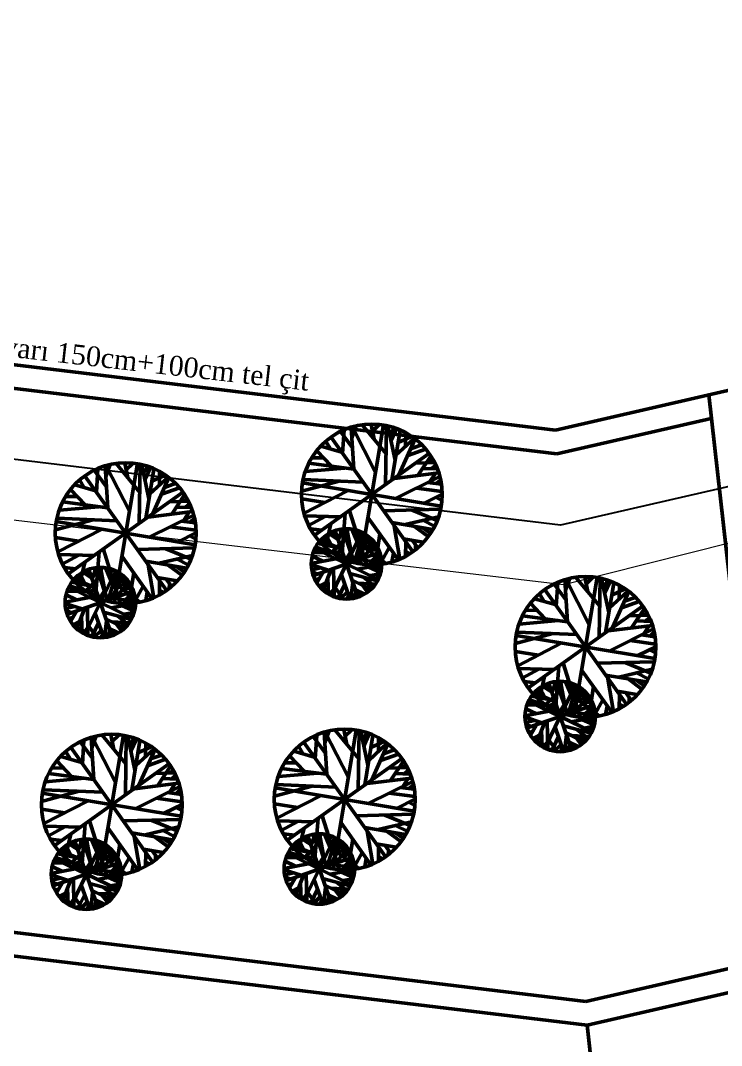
# Model space of a CAD drawing. Header units: millimetres. Extents: x 2046 to 14753, y 2361 to 29276.
# Drawn here: x 9477.7 to 9627, y 28339.5 to 28557.8 of the extents above; entities that cross this region are included whole.
import ezdxf

# ---------------------------------------------------------------- set-up
doc = ezdxf.new("R2010")
doc.units = ezdxf.units.MM
doc.layers.add('A.O. DUVAR', color=7, linetype='Continuous', lineweight=50)
doc.layers.add('TOPRAKLAMA', color=44, linetype='Continuous', lineweight=18)
doc.layers.add('aydınlatma', color=3, linetype='Continuous')
doc.styles.add('A.O. MALZEME', font='times.ttf', dxfattribs={"height": 10})

msp = doc.modelspace()

# ---------------------------------------------------------------- linework, layer by layer
at = {"layer": 'A.O. DUVAR'}
for p, q in [((8867.531, 28557.77), (9591.64, 28470.562)), ((8867.836, 28552.698), (9591.908, 28465.494)), ((8867.836, 28552.698), (9591.908, 28465.494)), ((9591.64, 28470.562), (9875.153, 28535.588)), ((9624.242, 28478.039), (9703.23, 27776.338)), ((9591.908, 28465.494), (9624.805, 28473.039)), ((9591.908, 28465.494), (9624.805, 28473.039)), ((9548.383, 28466.791), (9545.795, 28470.256)), ((9546.256, 28465.545), (9546.598, 28470.522)), ((9548.689, 28462.221), (9548.126, 28471.124)), ((9548.25, 28468.929), (9549.103, 28471.361)), ((9553.308, 28461.562), (9548.362, 28471.199)), ((9550.036, 28442.066), (9554.986, 28471.649)), ((9555.535, 28465.537), (9550.446, 28471.651)), ((9552.969, 28468.598), (9552.334, 28471.735)), ((9552.631, 28470.313), (9554.02, 28471.682)), ((9555.41, 28458.923), (9555.592, 28471.476)), ((9557.451, 28464.187), (9555.93, 28471.362)), ((9556.258, 28469.591), (9557.247, 28470.97)), ((9556.565, 28468.225), (9557.759, 28470.828)), ((9556.787, 28459.951), (9558.503, 28470.474)), ((9559.693, 28467.186), (9559.74, 28469.867)), ((9543.624, 28466.615), (9542.719, 28468.139)), ((9543.89, 28468.944), (9561.133, 28444.771)), ((9557.618, 28465.188), (9561.519, 28468.768)), ((9558.075, 28467.915), (9560.924, 28469.211)), ((9558.259, 28461.02), (9561.727, 28468.676)), ((9540.425, 28448.236), (9564.598, 28465.479)), ((9543.853, 28462.916), (9540.784, 28466.175)), ((9546.042, 28465.867), (9541.655, 28467.116)), ((9560.158, 28465.164), (9563.956, 28466.53)), ((9560.8, 28466.601), (9563.078, 28467.421)), ((9497.605, 28433.832), (9502.556, 28463.415)), ((9503.104, 28457.303), (9498.015, 28463.417)), ((9500.538, 28460.363), (9499.903, 28463.501)), ((9500.2, 28462.079), (9501.589, 28463.448)), ((9502.979, 28450.688), (9503.161, 28463.242)), ((9548.646, 28462.228), (9539.085, 28463.485)), ((9542.185, 28464.682), (9539.724, 28464.636)), ((9561.844, 28463.509), (9565.837, 28463.641)), ((9562.302, 28460.915), (9565.044, 28465.033)), ((9564.715, 28463.6), (9565.564, 28464.145)), ((9495.952, 28458.557), (9493.364, 28462.021)), ((9493.825, 28457.311), (9494.167, 28462.287)), ((9496.258, 28453.987), (9495.696, 28462.89)), ((9495.819, 28460.695), (9496.672, 28463.127)), ((9500.878, 28453.328), (9495.931, 28462.965)), ((9505.02, 28455.953), (9503.499, 28463.128)), ((9503.827, 28461.357), (9504.817, 28462.736)), ((9504.134, 28459.99), (9505.328, 28462.593)), ((9504.356, 28451.716), (9506.072, 28462.24)), ((9507.262, 28458.952), (9507.309, 28461.633)), ((9546.77, 28462.485), (9538.387, 28461.714)), ((9566.76, 28461.428), (9557.329, 28460.26)), ((9563.31, 28462.405), (9566.457, 28462.279)), ((9564.95, 28459.672), (9565.976, 28461.273)), ((9565.223, 28462.371), (9566.1, 28463.083)), ((9493.611, 28457.633), (9489.225, 28458.882)), ((9491.193, 28458.381), (9490.288, 28459.905)), ((9491.459, 28460.71), (9508.702, 28436.537)), ((9505.188, 28456.954), (9509.088, 28460.534)), ((9505.644, 28459.681), (9508.493, 28460.977)), ((9505.829, 28452.786), (9509.296, 28460.442)), ((9508.369, 28458.367), (9510.648, 28459.186)), ((9545.548, 28459.715), (9537.558, 28457.562)), ((9567.303, 28454.382), (9537.72, 28459.333)), ((9550.598, 28459.499), (9537.925, 28460.018)), ((9566.996, 28460.702), (9557.508, 28455.997)), ((9567.343, 28459.042), (9564.416, 28459.418)), ((9566.249, 28459.168), (9567.101, 28459.998)), ((9487.994, 28440.002), (9512.167, 28457.245)), ((9491.422, 28454.681), (9488.353, 28457.941)), ((9507.727, 28456.93), (9511.525, 28458.296)), ((9509.871, 28452.681), (9512.613, 28456.798)), ((9538.063, 28452.845), (9547.343, 28457.641)), ((9567.439, 28457.482), (9561.986, 28458.223)), ((9563.681, 28455.022), (9567.476, 28456.904)), ((9496.215, 28453.994), (9486.654, 28455.251)), ((9489.754, 28456.448), (9487.293, 28456.402)), ((9509.413, 28455.275), (9513.406, 28455.407)), ((9512.284, 28455.366), (9513.133, 28455.91)), ((9512.792, 28454.137), (9513.67, 28454.848)), ((9542.463, 28455.14), (9537.592, 28455.898)), ((9567.435, 28455.595), (9566.164, 28456.265)), ((9494.339, 28454.251), (9485.956, 28453.48)), ((9514.33, 28453.194), (9504.898, 28452.026)), ((9514.565, 28452.468), (9505.077, 28447.763)), ((9510.879, 28454.171), (9514.026, 28454.045)), ((9512.519, 28451.437), (9513.545, 28453.039)), ((9545.785, 28452.067), (9538.239, 28452.301)), ((9546.855, 28452.861), (9546.106, 28443.319)), ((9551.361, 28441.925), (9547.748, 28453.398)), ((9567.119, 28453.703), (9554.975, 28453.39)), ((9566.449, 28451.298), (9561.064, 28453.515)), ((9493.117, 28451.481), (9485.127, 28449.328)), ((9514.872, 28446.148), (9485.289, 28451.098)), ((9498.168, 28451.265), (9485.494, 28451.784)), ((9514.912, 28450.808), (9511.985, 28451.183)), ((9513.818, 28450.934), (9514.67, 28451.764)), ((9542.543, 28452.152), (9539.008, 28450.227)), ((9542.61, 28445.62), (9543.795, 28450.57)), ((9558.095, 28442.972), (9551.732, 28451.873)), ((9565.462, 28449.404), (9556.782, 28450.857)), ((9559.612, 28450.44), (9566.719, 28452.111)), ((9565.844, 28450.084), (9563.5, 28451.277)), ((9485.632, 28444.611), (9494.912, 28449.407)), ((9515.008, 28449.248), (9509.555, 28449.988)), ((9511.25, 28446.788), (9515.045, 28448.669)), ((9515.004, 28447.361), (9513.733, 28448.031)), ((9541.832, 28449.24), (9539.47, 28449.521)), ((9543.812, 28446.186), (9542.8, 28448.183)), ((9545.279, 28447.293), (9543.351, 28448.511)), ((9543.834, 28435.313), (9550.385, 28448.803)), ((9544.225, 28447.993), (9544.006, 28448.852)), ((9544.681, 28449.073), (9549.538, 28435.043)), ((9545.336, 28447.108), (9546.203, 28449.447)), ((9546.532, 28447.405), (9545.78, 28449.433)), ((9546.034, 28445.17), (9547.021, 28449.52)), ((9546.541, 28448.852), (9548.713, 28442.368)), ((9546.77, 28448.45), (9547.523, 28449.496)), ((9548.156, 28444.202), (9547.144, 28449.523)), ((9549.786, 28445.794), (9548.208, 28449.445)), ((9548.791, 28442.639), (9550.651, 28448.635)), ((9548.987, 28447.625), (9549.125, 28449.219)), ((9549.067, 28448.495), (9549.927, 28448.956)), ((9550.514, 28444.876), (9550.797, 28448.533)), ((9550.659, 28446.938), (9551.599, 28448.018)), ((9550.705, 28447.637), (9551.374, 28448.158)), ((9554.233, 28448.423), (9553.178, 28441.85)), ((9558.47, 28443.081), (9557.278, 28450.087)), ((9564.498, 28447.907), (9561.556, 28450.058)), ((9565.01, 28448.565), (9563.413, 28449.69)), ((9490.032, 28446.906), (9485.161, 28447.664)), ((9545.15, 28445.568), (9541.021, 28446.382)), ((9546.014, 28445.18), (9541.605, 28447.133)), ((9543.084, 28447.657), (9541.68, 28446.462)), ((9543.262, 28447.269), (9542.074, 28447.595)), ((9546.336, 28446.827), (9543.989, 28444.532)), ((9549.597, 28442.938), (9551.906, 28447.743)), ((9550.454, 28443.243), (9553.199, 28446.426)), ((9555.426, 28442.217), (9550.664, 28445.76)), ((9550.736, 28445.333), (9553.112, 28446.499)), ((9551.339, 28446.576), (9552.889, 28446.796)), ((9552.013, 28445.998), (9552.414, 28447.277)), ((9563.45, 28446.709), (9559.24, 28447.414)), ((9559.695, 28443.734), (9559.736, 28446.644)), ((9562.228, 28445.541), (9561.14, 28447.038)), ((9561.825, 28446.066), (9561.797, 28445.098)), ((9493.355, 28443.833), (9485.809, 28444.066)), ((9490.112, 28443.918), (9486.577, 28441.993)), ((9494.424, 28444.627), (9493.676, 28435.085)), ((9498.93, 28433.691), (9495.317, 28445.164)), ((9505.664, 28434.738), (9499.301, 28443.639)), ((9514.688, 28445.469), (9502.544, 28445.156)), ((9507.182, 28442.206), (9514.288, 28443.877)), ((9514.018, 28443.064), (9508.633, 28445.281)), ((9542.047, 28442.653), (9539.818, 28443.705)), ((9544.173, 28444.412), (9540.037, 28444.508)), ((9540.095, 28439.629), (9554.124, 28444.487)), ((9553.855, 28438.782), (9540.364, 28445.334)), ((9546.565, 28443.595), (9540.559, 28445.634)), ((9546.203, 28444.962), (9544.516, 28444.214)), ((9547.964, 28444.553), (9546.937, 28442.952)), ((9550.385, 28444.891), (9549.148, 28442.296)), ((9551.95, 28444.962), (9553.965, 28445.082)), ((9552.379, 28442.622), (9554.275, 28444.21)), ((9552.461, 28445.561), (9553.67, 28445.632)), ((9552.525, 28443.931), (9554.459, 28443.43)), ((9553.915, 28443.569), (9554.399, 28443.71)), ((9556.211, 28445.575), (9554.223, 28441.961)), ((9557.109, 28444.281), (9556.768, 28442.508)), ((9560.579, 28444.215), (9559.723, 28444.702)), ((9490.179, 28437.386), (9491.364, 28442.336)), ((9513.032, 28441.17), (9504.351, 28442.622)), ((9506.039, 28434.847), (9504.847, 28441.853)), ((9512.067, 28439.672), (9509.125, 28441.823)), ((9512.579, 28440.33), (9510.982, 28441.456)), ((9513.413, 28441.85), (9511.069, 28443.043)), ((9539.613, 28442.174), (9544.741, 28443.164)), ((9543.207, 28440.71), (9539.621, 28441.888)), ((9554.6, 28441.857), (9549.385, 28440.94)), ((9549.647, 28443.413), (9550.397, 28442.029)), ((9554.589, 28442.238), (9549.901, 28443.01)), ((9553.336, 28442.796), (9552.021, 28441.872)), ((9553.073, 28443.194), (9554.564, 28442.689)), ((9554.532, 28441.012), (9553.181, 28441.605)), ((9553.473, 28441.651), (9554.191, 28442.275)), ((9553.985, 28442.908), (9554.507, 28443.125)), ((9554.025, 28441.227), (9554.551, 28441.504)), ((9489.401, 28441.006), (9487.039, 28441.286)), ((9490.653, 28439.423), (9489.249, 28438.228)), ((9490.831, 28439.035), (9489.644, 28439.361)), ((9491.381, 28437.952), (9490.369, 28439.949)), ((9492.848, 28439.059), (9490.92, 28440.277)), ((9491.403, 28427.079), (9497.955, 28440.569)), ((9491.794, 28439.759), (9491.575, 28440.618)), ((9492.25, 28440.839), (9497.107, 28426.809)), ((9492.905, 28438.874), (9493.772, 28441.213)), ((9494.101, 28439.171), (9493.349, 28441.199)), ((9493.603, 28436.936), (9494.59, 28441.286)), ((9494.111, 28440.618), (9496.283, 28434.134)), ((9494.339, 28440.216), (9495.092, 28441.262)), ((9495.725, 28435.968), (9494.714, 28441.288)), ((9497.355, 28437.56), (9495.777, 28441.211)), ((9496.361, 28434.405), (9498.221, 28440.401)), ((9496.556, 28439.39), (9496.694, 28440.985)), ((9496.636, 28440.261), (9497.496, 28440.721)), ((9497.166, 28434.704), (9499.475, 28439.509)), ((9498.083, 28436.642), (9498.367, 28440.298)), ((9498.228, 28438.704), (9499.168, 28439.784)), ((9498.274, 28439.403), (9498.943, 28439.924)), ((9501.802, 28440.189), (9500.747, 28433.616)), ((9541.664, 28441.209), (9539.696, 28440.785)), ((9540.912, 28439.912), (9539.818, 28440.38)), ((9540.774, 28438.066), (9542.041, 28440.273)), ((9543.832, 28440.94), (9542.126, 28436.469)), ((9544.449, 28435.058), (9544.336, 28441.071)), ((9547.827, 28434.609), (9546.032, 28439.777)), ((9553.671, 28438.482), (9547.802, 28440.047)), ((9553.01, 28437.424), (9550.74, 28439.247)), ((9554.358, 28440.25), (9551.847, 28441.375)), ((9552.208, 28439.6), (9554.294, 28439.967)), ((9554.089, 28439.345), (9553.575, 28439.846)), ((9598.477, 28436.122), (9597.842, 28439.26)), ((9598.139, 28437.838), (9599.528, 28439.207)), ((9501.424, 28430.548), (9487.933, 28437.1)), ((9494.134, 28435.361), (9488.129, 28437.4)), ((9492.72, 28437.334), (9488.59, 28438.148)), ((9493.583, 28436.946), (9489.174, 28438.899)), ((9493.906, 28438.593), (9491.558, 28436.297)), ((9498.024, 28435.009), (9500.768, 28438.191)), ((9502.995, 28433.983), (9498.233, 28437.526)), ((9498.305, 28437.099), (9500.681, 28438.265)), ((9498.908, 28438.342), (9500.458, 28438.561)), ((9499.582, 28437.764), (9499.983, 28439.043)), ((9500.03, 28437.327), (9501.239, 28437.398)), ((9503.78, 28437.341), (9501.792, 28433.727)), ((9511.019, 28438.475), (9506.809, 28439.179)), ((9507.264, 28435.5), (9507.305, 28438.41)), ((9509.797, 28437.307), (9508.709, 28438.804)), ((9509.394, 28437.832), (9509.366, 28436.864)), ((9541.289, 28438.976), (9540.446, 28438.602)), ((9542.731, 28438.119), (9541.281, 28437.349)), ((9542.404, 28437.243), (9541.489, 28437.123)), ((9543.116, 28439.061), (9543.242, 28435.645)), ((9546.744, 28437.769), (9545.31, 28434.766)), ((9548.022, 28434.609), (9548.44, 28438.138)), ((9552.269, 28436.654), (9548.311, 28438.577)), ((9549.609, 28437.977), (9553.254, 28437.775)), ((9551.595, 28436.072), (9550.488, 28437.519)), ((9551.933, 28436.316), (9551.326, 28437.081)), ((9552.548, 28436.926), (9551.592, 28437.83)), ((9593.891, 28434.316), (9591.303, 28437.78)), ((9591.764, 28433.07), (9592.106, 28438.046)), ((9594.197, 28429.746), (9593.635, 28438.649)), ((9593.758, 28436.454), (9594.611, 28438.886)), ((9598.817, 28429.087), (9593.87, 28438.724)), ((9595.544, 28409.591), (9600.495, 28439.174)), ((9601.043, 28433.062), (9595.954, 28439.176)), ((9600.918, 28426.447), (9601.1, 28439.001)), ((9602.959, 28431.712), (9601.438, 28438.887)), ((9601.766, 28437.116), (9602.756, 28438.495)), ((9602.073, 28435.749), (9603.267, 28438.352)), ((9602.295, 28427.475), (9604.011, 28437.999)), ((9605.201, 28434.711), (9605.248, 28437.392)), ((9598.069, 28348.921), (8874.847, 28436.022)), ((9487.182, 28433.939), (9492.31, 28434.93)), ((9489.616, 28434.419), (9487.387, 28435.47)), ((9491.742, 28436.178), (9487.606, 28436.273)), ((9487.664, 28431.395), (9501.693, 28436.252)), ((9493.772, 28436.728), (9492.085, 28435.98)), ((9495.533, 28436.319), (9494.506, 28434.717)), ((9497.954, 28436.657), (9496.717, 28434.061)), ((9497.216, 28435.179), (9497.966, 28433.795)), ((9499.519, 28436.728), (9501.534, 28436.847)), ((9499.948, 28434.388), (9501.844, 28435.975)), ((9500.094, 28435.696), (9502.028, 28435.196)), ((9500.642, 28434.96), (9502.133, 28434.455)), ((9501.484, 28435.335), (9501.968, 28435.476)), ((9501.554, 28434.674), (9502.076, 28434.891)), ((9504.679, 28436.047), (9504.337, 28434.274)), ((9508.148, 28435.981), (9507.292, 28436.467)), ((9543.191, 28436.798), (9542.472, 28436.175)), ((9544.4, 28436.619), (9543.44, 28435.548)), ((9543.837, 28436.014), (9544.002, 28435.244)), ((9546.44, 28434.624), (9544.657, 28436.996)), ((9545.52, 28435.197), (9544.759, 28434.939)), ((9547.291, 28436.124), (9545.827, 28434.671)), ((9547.539, 28435.376), (9547.125, 28434.574)), ((9548.702, 28434.749), (9549.133, 28436.139)), ((9549.194, 28434.855), (9548.852, 28435.209)), ((9550.923, 28435.646), (9549.003, 28436.578)), ((9550.172, 28435.258), (9549.862, 28436.13)), ((9550.053, 28435.567), (9549.903, 28435.107)), ((9589.132, 28434.14), (9588.227, 28435.664)), ((9589.398, 28436.469), (9606.641, 28412.296)), ((9603.127, 28432.713), (9607.027, 28436.293)), ((9603.583, 28435.44), (9606.432, 28436.736)), ((9603.768, 28428.545), (9607.235, 28436.201)), ((9606.308, 28434.126), (9608.587, 28434.945)), ((9490.776, 28432.476), (9487.19, 28433.653)), ((9489.233, 28432.975), (9487.266, 28432.55)), ((9491.401, 28432.706), (9489.695, 28428.235)), ((9492.018, 28426.824), (9491.906, 28432.837)), ((9502.169, 28433.622), (9496.954, 28432.706)), ((9502.159, 28434.004), (9497.47, 28434.776)), ((9501.927, 28432.015), (9499.416, 28433.141)), ((9500.905, 28434.562), (9499.591, 28433.638)), ((9502.101, 28432.777), (9500.75, 28433.371)), ((9501.042, 28433.417), (9501.761, 28434.04)), ((9501.594, 28432.992), (9502.12, 28433.27)), ((9585.933, 28415.761), (9610.106, 28433.004)), ((9589.361, 28430.44), (9586.292, 28433.7)), ((9591.55, 28433.392), (9587.164, 28434.641)), ((9605.666, 28432.689), (9609.464, 28434.055)), ((9598.337, 28343.852), (8875.152, 28430.949)), ((9488.481, 28431.678), (9487.387, 28432.146)), ((9488.858, 28430.742), (9488.016, 28430.367)), ((9488.343, 28429.832), (9489.61, 28432.039)), ((9490.685, 28430.827), (9490.811, 28427.41)), ((9495.396, 28426.375), (9493.601, 28431.543)), ((9501.24, 28430.248), (9495.371, 28431.813)), ((9500.579, 28429.189), (9498.309, 28431.013)), ((9499.777, 28431.366), (9501.863, 28431.733)), ((9501.659, 28431.111), (9501.144, 28431.612)), ((9594.154, 28429.753), (9584.593, 28431.01)), ((9587.693, 28432.207), (9585.232, 28432.161)), ((9607.352, 28431.034), (9611.345, 28431.166)), ((9607.81, 28428.44), (9610.552, 28432.557)), ((9610.223, 28431.125), (9611.072, 28431.669)), ((9610.731, 28429.896), (9611.609, 28430.607)), ((9490.301, 28429.885), (9488.851, 28429.115)), ((9489.973, 28429.009), (9489.059, 28428.889)), ((9490.76, 28428.564), (9490.041, 28427.941)), ((9491.969, 28428.385), (9491.009, 28427.314)), ((9494.009, 28426.39), (9492.226, 28428.762)), ((9494.314, 28429.535), (9492.879, 28426.531)), ((9495.592, 28426.374), (9496.009, 28429.903)), ((9499.838, 28428.42), (9495.88, 28430.342)), ((9498.492, 28427.412), (9496.572, 28428.344)), ((9497.179, 28429.743), (9500.823, 28429.541)), ((9499.164, 28427.838), (9498.057, 28429.285)), ((9499.502, 28428.081), (9498.896, 28428.846)), ((9500.117, 28428.692), (9499.161, 28429.595)), ((9592.278, 28430.01), (9583.895, 28429.239)), ((9612.269, 28428.953), (9602.837, 28427.785)), ((9608.818, 28429.93), (9611.965, 28429.804)), ((9610.458, 28427.196), (9611.484, 28428.798)), ((9491.406, 28427.78), (9491.571, 28427.01)), ((9493.089, 28426.963), (9492.328, 28426.705)), ((9494.86, 28427.89), (9493.396, 28426.437)), ((9495.108, 28427.142), (9494.694, 28426.34)), ((9496.271, 28426.515), (9496.702, 28427.905)), ((9496.763, 28426.621), (9496.421, 28426.975)), ((9497.741, 28427.024), (9497.431, 28427.896)), ((9497.622, 28427.333), (9497.472, 28426.872)), ((9591.056, 28427.24), (9583.066, 28425.087)), ((9612.811, 28421.907), (9583.228, 28426.857)), ((9596.107, 28427.024), (9583.433, 28427.543)), ((9612.504, 28428.227), (9603.016, 28423.522)), ((9612.851, 28426.567), (9609.924, 28426.942)), ((9611.757, 28426.693), (9612.609, 28427.523)), ((9583.571, 28420.37), (9592.851, 28425.166)), ((9612.947, 28425.007), (9607.494, 28425.747)), ((9609.189, 28422.547), (9612.984, 28424.428)), ((9587.971, 28422.665), (9583.1, 28423.423)), ((9612.943, 28423.12), (9611.672, 28423.79)), ((9591.294, 28419.592), (9583.748, 28419.825)), ((9588.051, 28419.677), (9584.516, 28417.752)), ((9592.363, 28420.386), (9591.614, 28410.844)), ((9596.869, 28409.45), (9593.256, 28420.923)), ((9612.627, 28421.228), (9600.483, 28420.915)), ((9605.12, 28417.965), (9612.227, 28419.636)), ((9611.957, 28418.823), (9606.572, 28421.04)), ((9588.118, 28413.145), (9589.303, 28418.095)), ((9603.603, 28410.497), (9597.24, 28419.398)), ((9610.971, 28416.929), (9602.29, 28418.381)), ((9603.978, 28410.606), (9602.786, 28417.612)), ((9610.006, 28415.431), (9607.064, 28417.582)), ((9611.352, 28417.609), (9609.008, 28418.802)), ((9587.34, 28416.765), (9584.978, 28417.045)), ((9589.32, 28413.711), (9588.308, 28415.708)), ((9590.787, 28414.818), (9588.859, 28416.036)), ((9589.342, 28402.838), (9595.893, 28416.328)), ((9589.733, 28415.518), (9589.514, 28416.377)), ((9590.189, 28416.598), (9595.046, 28402.568)), ((9590.844, 28414.633), (9591.711, 28416.972)), ((9592.04, 28414.93), (9591.288, 28416.958)), ((9591.542, 28412.695), (9592.529, 28417.045)), ((9592.049, 28416.377), (9594.222, 28409.893)), ((9592.278, 28415.975), (9593.031, 28417.021)), ((9593.664, 28411.727), (9592.653, 28417.047)), ((9595.294, 28413.319), (9593.716, 28416.97)), ((9594.3, 28410.164), (9596.16, 28416.16)), ((9594.495, 28415.149), (9594.633, 28416.744)), ((9594.575, 28416.02), (9595.435, 28416.48)), ((9595.105, 28410.463), (9597.414, 28415.268)), ((9596.022, 28412.401), (9596.306, 28416.057)), ((9596.167, 28414.463), (9597.107, 28415.543)), ((9596.213, 28415.162), (9596.882, 28415.683)), ((9599.741, 28415.948), (9598.686, 28409.375)), ((9610.518, 28416.089), (9608.921, 28417.215)), ((9592.073, 28411.12), (9586.067, 28413.159)), ((9590.659, 28413.093), (9586.529, 28413.907)), ((9591.522, 28412.705), (9587.113, 28414.657)), ((9588.592, 28415.182), (9587.188, 28413.987)), ((9588.77, 28414.794), (9587.582, 28415.12)), ((9591.844, 28414.352), (9589.497, 28412.056)), ((9595.962, 28410.768), (9598.707, 28413.95)), ((9600.934, 28409.742), (9596.172, 28413.285)), ((9596.244, 28412.858), (9598.62, 28414.024)), ((9596.847, 28414.101), (9598.397, 28414.32)), ((9597.521, 28413.523), (9597.922, 28414.802)), ((9597.969, 28413.086), (9599.178, 28413.157)), ((9601.719, 28413.1), (9599.731, 28409.486)), ((9608.958, 28414.234), (9604.748, 28414.938)), ((9605.203, 28411.259), (9605.244, 28414.169)), ((9607.736, 28413.066), (9606.648, 28414.563)), ((9607.333, 28413.591), (9607.305, 28412.623)), ((9587.555, 28410.178), (9585.326, 28411.229)), ((9589.681, 28411.937), (9585.545, 28412.032)), ((9585.603, 28407.154), (9599.632, 28412.011)), ((9599.363, 28406.307), (9585.872, 28412.859)), ((9591.711, 28412.487), (9590.024, 28411.739)), ((9593.472, 28412.078), (9592.445, 28410.476)), ((9595.893, 28412.416), (9594.656, 28409.82)), ((9595.155, 28410.938), (9595.905, 28409.554)), ((9597.458, 28412.487), (9599.473, 28412.606)), ((9597.887, 28410.147), (9599.783, 28411.734)), ((9598.033, 28411.455), (9599.967, 28410.955)), ((9599.423, 28411.094), (9599.907, 28411.235)), ((9602.617, 28411.806), (9602.276, 28410.033)), ((9606.087, 28411.74), (9605.231, 28412.226)), ((9585.121, 28409.698), (9590.249, 28410.689)), ((9588.715, 28408.235), (9585.129, 28409.412)), ((9587.172, 28408.734), (9585.205, 28408.309)), ((9600.108, 28409.381), (9594.893, 28408.465)), ((9600.098, 28409.763), (9595.409, 28410.535)), ((9599.866, 28407.774), (9597.355, 28408.9)), ((9598.844, 28410.321), (9597.53, 28409.397)), ((9598.581, 28410.719), (9600.072, 28410.214)), ((9600.04, 28408.536), (9598.689, 28409.13)), ((9598.981, 28409.176), (9599.699, 28409.799)), ((9599.493, 28410.433), (9600.015, 28410.65)), ((9599.533, 28408.751), (9600.059, 28409.029)), ((9544.245, 28377.12), (9549.196, 28406.703)), ((9549.744, 28400.591), (9544.655, 28406.705)), ((9547.178, 28403.651), (9546.543, 28406.789)), ((9546.84, 28405.367), (9548.229, 28406.736)), ((9549.619, 28393.977), (9549.801, 28406.53)), ((9586.42, 28407.437), (9585.326, 28407.905)), ((9586.797, 28406.501), (9585.954, 28406.126)), ((9586.282, 28405.591), (9587.549, 28407.798)), ((9589.34, 28408.465), (9587.634, 28403.994)), ((9588.624, 28406.586), (9588.75, 28403.169)), ((9589.957, 28402.583), (9589.845, 28408.596)), ((9593.335, 28402.134), (9591.54, 28407.302)), ((9599.179, 28406.007), (9593.31, 28407.572)), ((9598.518, 28404.948), (9596.248, 28406.772)), ((9597.716, 28407.125), (9599.802, 28407.492)), ((9599.598, 28406.87), (9599.083, 28407.371)), ((9490.851, 28399.489), (9491.193, 28404.466)), ((9493.284, 28396.165), (9492.722, 28405.068)), ((9492.845, 28402.874), (9493.698, 28405.305)), ((9497.904, 28395.506), (9492.957, 28405.143)), ((9494.631, 28376.01), (9499.582, 28405.593)), ((9500.13, 28399.481), (9495.041, 28405.595)), ((9497.564, 28402.542), (9496.929, 28405.679)), ((9497.226, 28404.257), (9498.615, 28405.626)), ((9500.005, 28392.867), (9500.187, 28405.42)), ((9502.046, 28398.131), (9500.525, 28405.306)), ((9500.853, 28403.536), (9501.843, 28404.914)), ((9501.16, 28402.169), (9502.354, 28404.772)), ((9501.382, 28393.895), (9503.098, 28404.418)), ((9542.592, 28401.845), (9540.004, 28405.309)), ((9540.465, 28400.599), (9540.807, 28405.575)), ((9542.898, 28397.275), (9542.336, 28406.178)), ((9542.459, 28403.983), (9543.312, 28406.415)), ((9547.518, 28396.616), (9542.571, 28406.253)), ((9551.66, 28399.241), (9550.139, 28406.416)), ((9550.467, 28404.645), (9551.457, 28406.024)), ((9550.774, 28403.278), (9551.968, 28405.881)), ((9550.996, 28395.005), (9552.712, 28405.528)), ((9553.902, 28402.24), (9553.949, 28404.921)), ((9588.24, 28405.644), (9586.789, 28404.874)), ((9587.912, 28404.768), (9586.997, 28404.648)), ((9588.699, 28404.323), (9587.98, 28403.7)), ((9591.948, 28402.149), (9590.165, 28404.521)), ((9592.252, 28405.294), (9590.818, 28402.29)), ((9593.53, 28402.133), (9593.948, 28405.662)), ((9597.777, 28404.179), (9593.819, 28406.101)), ((9595.118, 28405.502), (9598.762, 28405.3)), ((9597.103, 28403.597), (9595.996, 28405.044)), ((9597.441, 28403.84), (9596.835, 28404.605)), ((9598.056, 28404.451), (9597.1, 28405.354)), ((9488.485, 28402.888), (9505.728, 28378.715)), ((9492.978, 28400.735), (9490.39, 28404.2)), ((9502.214, 28399.132), (9506.114, 28402.712)), ((9502.67, 28401.859), (9505.519, 28403.155)), ((9502.855, 28394.964), (9506.322, 28402.62)), ((9504.288, 28401.13), (9504.335, 28403.811)), ((9540.251, 28400.921), (9535.865, 28402.17)), ((9537.833, 28401.669), (9536.928, 28403.193)), ((9538.099, 28403.998), (9555.342, 28379.825)), ((9551.828, 28400.242), (9555.728, 28403.822)), ((9552.284, 28402.969), (9555.133, 28404.265)), ((9552.469, 28396.074), (9555.936, 28403.73)), ((9555.009, 28401.655), (9557.288, 28402.475)), ((9589.908, 28404.144), (9588.948, 28403.073)), ((9589.345, 28403.539), (9589.51, 28402.769)), ((9591.028, 28402.722), (9590.267, 28402.464)), ((9592.799, 28403.649), (9591.335, 28402.196)), ((9593.047, 28402.901), (9592.633, 28402.099)), ((9594.21, 28402.274), (9594.641, 28403.664)), ((9594.702, 28402.38), (9594.36, 28402.734)), ((9596.431, 28403.171), (9594.511, 28404.103)), ((9595.68, 28402.783), (9595.37, 28403.655)), ((9595.561, 28403.092), (9595.411, 28402.631)), ((9488.448, 28396.86), (9485.379, 28400.119)), ((9490.637, 28399.811), (9486.251, 28401.06)), ((9488.219, 28400.559), (9487.314, 28402.083)), ((9504.753, 28399.108), (9508.551, 28400.474)), ((9505.395, 28400.545), (9507.674, 28401.365)), ((9534.634, 28383.29), (9558.807, 28400.533)), ((9538.062, 28397.97), (9534.993, 28401.229)), ((9554.367, 28400.218), (9558.165, 28401.584)), ((9556.511, 28395.969), (9559.253, 28400.087)), ((9486.78, 28398.626), (9484.319, 28398.58)), ((9485.02, 28382.18), (9509.193, 28399.423)), ((9506.897, 28394.859), (9509.639, 28398.977)), ((9509.31, 28397.544), (9510.159, 28398.089)), ((9542.855, 28397.282), (9533.294, 28398.539)), ((9536.394, 28399.736), (9533.933, 28399.69)), ((9556.053, 28398.563), (9560.046, 28398.695)), ((9558.924, 28398.654), (9559.773, 28399.199)), ((9559.432, 28397.425), (9560.31, 28398.136)), ((9491.365, 28396.429), (9482.982, 28395.658)), ((9493.241, 28396.172), (9483.68, 28397.429)), ((9506.439, 28397.453), (9510.432, 28397.585)), ((9507.905, 28396.35), (9511.052, 28396.223)), ((9509.818, 28396.315), (9510.696, 28397.027)), ((9540.979, 28397.539), (9532.596, 28396.768)), ((9560.97, 28396.482), (9551.538, 28395.314)), ((9561.205, 28395.756), (9551.717, 28391.051)), ((9557.519, 28397.459), (9560.666, 28397.333)), ((9559.159, 28394.725), (9560.185, 28396.327)), ((9490.143, 28393.659), (9482.154, 28391.507)), ((9495.194, 28393.443), (9482.52, 28393.962)), ((9511.356, 28395.372), (9501.924, 28394.204)), ((9511.591, 28394.646), (9502.103, 28389.941)), ((9509.545, 28393.616), (9510.571, 28395.217)), ((9510.844, 28393.112), (9511.696, 28393.942)), ((9539.757, 28394.769), (9531.768, 28392.616)), ((9561.512, 28389.436), (9531.929, 28394.386)), ((9544.808, 28394.553), (9532.134, 28395.072)), ((9561.552, 28394.096), (9558.626, 28394.471)), ((9560.458, 28394.222), (9561.31, 28395.052)), ((9511.898, 28388.326), (9482.315, 28393.277)), ((9482.658, 28386.789), (9491.938, 28391.585)), ((9512.034, 28391.426), (9506.581, 28392.167)), ((9511.938, 28392.986), (9509.011, 28393.362)), ((9532.272, 28387.899), (9541.552, 28392.695)), ((9561.648, 28392.536), (9556.195, 28393.277)), ((9557.89, 28390.076), (9561.685, 28391.957)), ((9561.644, 28390.649), (9560.373, 28391.319)), ((9487.058, 28389.084), (9482.187, 28389.842)), ((9508.276, 28388.966), (9512.071, 28390.848)), ((9512.03, 28389.539), (9510.759, 28390.209)), ((9536.672, 28390.194), (9531.801, 28390.952)), ((9495.956, 28375.869), (9492.343, 28387.342)), ((9511.714, 28387.647), (9499.57, 28387.334)), ((9511.044, 28385.242), (9505.659, 28387.459)), ((9539.995, 28387.121), (9532.449, 28387.354)), ((9536.752, 28387.206), (9533.217, 28385.281)), ((9541.064, 28387.915), (9540.316, 28378.373)), ((9545.57, 28376.979), (9541.957, 28388.452)), ((9552.304, 28378.026), (9545.941, 28386.927)), ((9561.328, 28388.757), (9549.184, 28388.444)), ((9553.822, 28385.494), (9560.928, 28387.165)), ((9560.658, 28386.352), (9555.273, 28388.569)), ((9490.381, 28386.011), (9482.835, 28386.245)), ((9487.138, 28386.096), (9483.603, 28384.171)), ((9491.45, 28386.805), (9490.702, 28377.263)), ((9502.69, 28376.916), (9496.327, 28385.817)), ((9510.058, 28383.348), (9501.377, 28384.801)), ((9504.208, 28384.384), (9511.314, 28386.055)), ((9510.439, 28384.028), (9508.095, 28385.221)), ((9536.819, 28380.674), (9538.004, 28385.624)), ((9559.672, 28384.458), (9550.991, 28385.91)), ((9552.679, 28378.135), (9551.487, 28385.141)), ((9558.707, 28382.961), (9555.765, 28385.112)), ((9559.219, 28383.619), (9557.622, 28384.744)), ((9560.053, 28385.138), (9557.709, 28386.331)), ((9598.337, 28343.852), (9266.79, 28383.782)), ((9486.427, 28383.184), (9484.065, 28383.465)), ((9487.205, 28379.564), (9488.39, 28384.514)), ((9488.429, 28369.257), (9494.981, 28382.747)), ((9488.82, 28381.937), (9488.601, 28382.796)), ((9489.276, 28383.017), (9494.133, 28368.987)), ((9489.931, 28381.052), (9490.798, 28383.391)), ((9491.127, 28381.35), (9490.375, 28383.377)), ((9490.629, 28379.114), (9491.616, 28383.464)), ((9491.137, 28382.796), (9493.309, 28376.312)), ((9491.365, 28382.394), (9492.118, 28383.44)), ((9492.751, 28378.146), (9491.74, 28383.467)), ((9494.381, 28379.738), (9492.803, 28383.389)), ((9493.387, 28376.583), (9495.247, 28382.579)), ((9493.582, 28381.569), (9493.72, 28383.163)), ((9493.662, 28382.439), (9494.522, 28382.9)), ((9495.109, 28378.82), (9495.393, 28382.477)), ((9503.065, 28377.025), (9501.873, 28384.031)), ((9509.093, 28381.851), (9506.151, 28384.002)), ((9509.605, 28382.509), (9508.008, 28383.634)), ((9536.041, 28384.294), (9533.679, 28384.575)), ((9537.294, 28382.711), (9535.889, 28381.516)), ((9537.471, 28382.323), (9536.284, 28382.649)), ((9538.021, 28381.24), (9537.01, 28383.237)), ((9539.488, 28382.347), (9537.56, 28383.565)), ((9538.043, 28370.367), (9544.595, 28383.857)), ((9538.434, 28383.047), (9538.215, 28383.906)), ((9538.89, 28384.127), (9543.747, 28370.097)), ((9539.545, 28382.162), (9540.412, 28384.501)), ((9540.741, 28382.459), (9539.989, 28384.487)), ((9540.243, 28380.224), (9541.23, 28384.574)), ((9540.751, 28383.906), (9542.923, 28377.422)), ((9540.98, 28383.504), (9541.732, 28384.55)), ((9542.365, 28379.256), (9541.354, 28384.577)), ((9543.995, 28380.848), (9542.417, 28384.499)), ((9543.001, 28377.693), (9544.861, 28383.689)), ((9543.196, 28382.678), (9543.334, 28384.273)), ((9543.276, 28383.549), (9544.136, 28384.009)), ((9543.806, 28377.992), (9546.115, 28382.797)), ((9544.723, 28379.93), (9545.007, 28383.586)), ((9544.868, 28381.992), (9545.808, 28383.072)), ((9544.914, 28382.691), (9545.583, 28383.212)), ((9548.442, 28383.477), (9547.387, 28376.904)), ((9557.659, 28381.763), (9553.449, 28382.468)), ((9489.746, 28379.512), (9485.616, 28380.326)), ((9490.609, 28379.124), (9486.201, 28381.077)), ((9487.68, 28381.601), (9486.275, 28380.406)), ((9487.857, 28381.213), (9486.67, 28381.539)), ((9488.407, 28380.13), (9487.395, 28382.127)), ((9489.874, 28381.237), (9487.946, 28382.455)), ((9490.932, 28380.771), (9488.584, 28378.476)), ((9494.192, 28376.882), (9496.501, 28381.687)), ((9495.05, 28377.187), (9497.794, 28380.37)), ((9495.254, 28380.882), (9496.194, 28381.962)), ((9495.3, 28381.581), (9495.969, 28382.103)), ((9495.331, 28379.277), (9497.707, 28380.443)), ((9495.935, 28380.52), (9497.484, 28380.74)), ((9496.608, 28379.942), (9497.009, 28381.221)), ((9498.828, 28382.367), (9497.773, 28375.794)), ((9508.045, 28380.653), (9503.835, 28381.358)), ((9504.29, 28377.678), (9504.331, 28380.588)), ((9506.823, 28379.485), (9505.735, 28380.983)), ((9548.064, 28373.836), (9534.574, 28380.388)), ((9540.774, 28378.649), (9534.769, 28380.688)), ((9539.36, 28380.622), (9535.23, 28381.436)), ((9540.223, 28380.234), (9535.815, 28382.187)), ((9540.546, 28381.881), (9538.198, 28379.585)), ((9544.664, 28378.297), (9547.408, 28381.48)), ((9549.635, 28377.271), (9544.873, 28380.814)), ((9544.945, 28380.387), (9547.321, 28381.553)), ((9545.549, 28381.63), (9547.098, 28381.849)), ((9546.222, 28381.052), (9546.623, 28382.331)), ((9546.67, 28380.615), (9547.879, 28380.686)), ((9550.42, 28380.629), (9548.432, 28377.015)), ((9553.904, 28378.788), (9553.945, 28381.698)), ((9556.437, 28380.595), (9555.349, 28382.092)), ((9556.034, 28381.12), (9556.006, 28380.152)), ((9488.768, 28378.356), (9484.632, 28378.452)), ((9484.69, 28373.573), (9498.719, 28378.431)), ((9498.45, 28372.726), (9484.96, 28379.278)), ((9491.16, 28377.539), (9485.155, 28379.578)), ((9490.798, 28378.906), (9489.111, 28378.159)), ((9492.559, 28378.497), (9491.532, 28376.896)), ((9494.98, 28378.835), (9493.743, 28376.24)), ((9500.021, 28376.161), (9495.259, 28379.704)), ((9496.545, 28378.906), (9498.56, 28379.026)), ((9496.974, 28376.566), (9498.87, 28378.154)), ((9497.056, 28379.505), (9498.265, 28379.577)), ((9500.806, 28379.519), (9498.818, 28375.905)), ((9501.705, 28378.225), (9501.363, 28376.452)), ((9505.174, 28378.159), (9504.318, 28378.646)), ((9506.42, 28380.01), (9506.392, 28379.042)), ((9533.822, 28377.228), (9538.95, 28378.218)), ((9536.256, 28377.707), (9534.027, 28378.758)), ((9538.382, 28379.466), (9534.246, 28379.562)), ((9534.304, 28374.683), (9548.333, 28379.541)), ((9540.412, 28380.016), (9538.725, 28379.268)), ((9542.173, 28379.607), (9541.146, 28378.005)), ((9544.594, 28379.945), (9543.357, 28377.349)), ((9543.856, 28378.467), (9544.606, 28377.083)), ((9546.159, 28380.016), (9548.174, 28380.135)), ((9546.588, 28377.676), (9548.484, 28379.263)), ((9546.734, 28378.984), (9548.668, 28378.484)), ((9547.282, 28378.248), (9548.773, 28377.743)), ((9548.124, 28378.623), (9548.609, 28378.764)), ((9548.194, 28377.962), (9548.716, 28378.179)), ((9551.319, 28379.335), (9550.977, 28377.562)), ((9554.788, 28379.269), (9553.932, 28379.756)), ((9484.208, 28376.118), (9489.336, 28377.108)), ((9486.642, 28376.597), (9484.413, 28377.649)), ((9494.242, 28377.357), (9494.992, 28375.973)), ((9499.185, 28376.182), (9494.496, 28376.954)), ((9497.931, 28376.74), (9496.617, 28375.816)), ((9497.12, 28377.875), (9499.054, 28377.374)), ((9497.668, 28377.138), (9499.159, 28376.633)), ((9498.068, 28375.595), (9498.787, 28376.219)), ((9498.51, 28377.513), (9498.995, 28377.654)), ((9498.58, 28376.852), (9499.102, 28377.069)), ((9537.416, 28375.764), (9533.83, 28376.941)), ((9535.873, 28376.263), (9533.906, 28375.838)), ((9538.041, 28375.994), (9536.335, 28371.523)), ((9538.658, 28370.112), (9538.546, 28376.125)), ((9548.809, 28376.911), (9543.594, 28375.994)), ((9548.799, 28377.292), (9544.11, 28378.064)), ((9548.567, 28375.304), (9546.056, 28376.429)), ((9547.545, 28377.85), (9546.231, 28376.926)), ((9548.741, 28376.066), (9547.39, 28376.659)), ((9547.682, 28376.705), (9548.401, 28377.329)), ((9548.234, 28376.28), (9548.76, 28376.558)), ((9487.802, 28374.654), (9484.216, 28375.832)), ((9486.259, 28375.153), (9484.292, 28374.729)), ((9485.507, 28373.856), (9484.413, 28374.325)), ((9485.369, 28372.01), (9486.636, 28374.217)), ((9488.427, 28374.884), (9486.721, 28370.413)), ((9489.044, 28369.002), (9488.932, 28375.015)), ((9498.266, 28372.426), (9492.397, 28373.991)), ((9499.195, 28375.801), (9493.98, 28374.884)), ((9498.953, 28374.194), (9496.442, 28375.319)), ((9496.803, 28373.544), (9498.889, 28373.911)), ((9499.127, 28374.956), (9497.776, 28375.549)), ((9498.685, 28373.289), (9498.17, 28373.79)), ((9498.62, 28375.171), (9499.146, 28375.448)), ((9535.121, 28374.966), (9534.027, 28375.434)), ((9535.498, 28374.03), (9534.656, 28373.655)), ((9534.983, 28373.12), (9536.25, 28375.327)), ((9537.325, 28374.115), (9537.451, 28370.698)), ((9542.036, 28369.663), (9540.241, 28374.831)), ((9547.88, 28373.536), (9542.011, 28375.101)), ((9547.219, 28372.477), (9544.949, 28374.301)), ((9546.417, 28374.654), (9548.503, 28375.021)), ((9548.299, 28374.399), (9547.784, 28374.9)), ((9485.884, 28372.92), (9485.042, 28372.546)), ((9487.327, 28372.063), (9485.877, 28371.293)), ((9487.711, 28373.005), (9487.837, 28369.589)), ((9491.34, 28371.713), (9489.905, 28368.71)), ((9492.422, 28368.554), (9490.627, 28373.721)), ((9492.618, 28368.553), (9493.035, 28372.082)), ((9496.864, 28370.598), (9492.906, 28372.521)), ((9494.205, 28371.921), (9497.849, 28371.719)), ((9497.605, 28371.368), (9495.335, 28373.191)), ((9497.143, 28370.87), (9496.188, 28371.774)), ((9536.941, 28373.173), (9535.491, 28372.403)), ((9536.613, 28372.297), (9535.699, 28372.177)), ((9537.4, 28371.852), (9536.682, 28371.229)), ((9538.609, 28371.673), (9537.649, 28370.602)), ((9540.649, 28369.678), (9538.866, 28372.05)), ((9540.954, 28372.823), (9539.519, 28369.82)), ((9542.232, 28369.663), (9542.649, 28373.192)), ((9546.478, 28371.708), (9542.52, 28373.631)), ((9545.132, 28370.7), (9543.213, 28371.632)), ((9543.819, 28373.031), (9547.463, 28372.829)), ((9545.804, 28371.126), (9544.697, 28372.573)), ((9546.143, 28371.369), (9545.536, 28372.135)), ((9546.757, 28371.98), (9545.802, 28372.883)), ((9486.999, 28371.187), (9486.085, 28371.067)), ((9487.786, 28370.742), (9487.068, 28370.119)), ((9488.995, 28370.563), (9488.035, 28369.492)), ((9488.432, 28369.958), (9488.597, 28369.188)), ((9491.035, 28368.569), (9489.252, 28370.94)), ((9491.886, 28370.068), (9490.422, 28368.616)), ((9493.297, 28368.693), (9493.728, 28370.083)), ((9495.518, 28369.59), (9493.599, 28370.522)), ((9494.767, 28369.202), (9494.457, 28370.074)), ((9494.648, 28369.511), (9494.498, 28369.051)), ((9496.19, 28370.016), (9495.083, 28371.463)), ((9496.529, 28370.26), (9495.922, 28371.025)), ((9538.046, 28371.068), (9538.211, 28370.298)), ((9539.729, 28370.251), (9538.968, 28369.993)), ((9541.5, 28371.178), (9540.036, 28369.725)), ((9541.748, 28370.43), (9541.334, 28369.628)), ((9542.911, 28369.803), (9543.342, 28371.193)), ((9543.403, 28369.909), (9543.061, 28370.263)), ((9544.381, 28370.312), (9544.071, 28371.184)), ((9544.262, 28370.621), (9544.112, 28370.16)), ((9490.115, 28369.141), (9489.354, 28368.883)), ((9492.134, 28369.321), (9491.72, 28368.518)), ((9493.789, 28368.799), (9493.447, 28369.153)), ((9637.752, 28358.022), (9598.069, 28348.921)), ((9638.315, 28353.021), (9598.337, 28343.852)), ((9610.159, 28238.83), (9598.337, 28343.852))]:
    msp.add_line(p, q, dxfattribs=at)
for centre, radius in [((9552.511, 28456.857), 14.997), ((9500.08, 28448.623), 14.997), ((9547.11, 28442.058), 7.499), ((9494.679, 28433.824), 7.499), ((9598.019, 28424.382), 14.997), ((9592.618, 28409.583), 7.499), ((9546.721, 28391.911), 14.997), ((9497.107, 28390.801), 14.997), ((9491.705, 28376.002), 7.499), ((9541.319, 28377.112), 7.499)]:
    msp.add_circle(centre, radius, dxfattribs=at)
at = {"layer": 'aydınlatma'}
msp.add_lwpolyline([(9852.744, 28509.929), (9592.712, 28450.288), (8927.711, 28530.378)], dxfattribs=at)
at = {"layer": 'TOPRAKLAMA'}
msp.add_lwpolyline([(8089.754, 27341.919), (8878.769, 27711.205), (10298.885, 27864.424), (9861.335, 28505.112), (9593.381, 28437.617), (8831.634, 28527.025), (7957.776, 28302.2)], dxfattribs=at)

# ---------------------------------------------------------------- texts
at = {"layer": 'A.O. DUVAR', "style": 'A.O. MALZEME'}
msp.add_text('bahçe duvarı 150cm+100cm tel çit', height=4.21426, rotation=353.50524, dxfattribs=at).set_placement((9451.029, 28488.942, 2.634))

doc.saveas('drawing.dxf')
